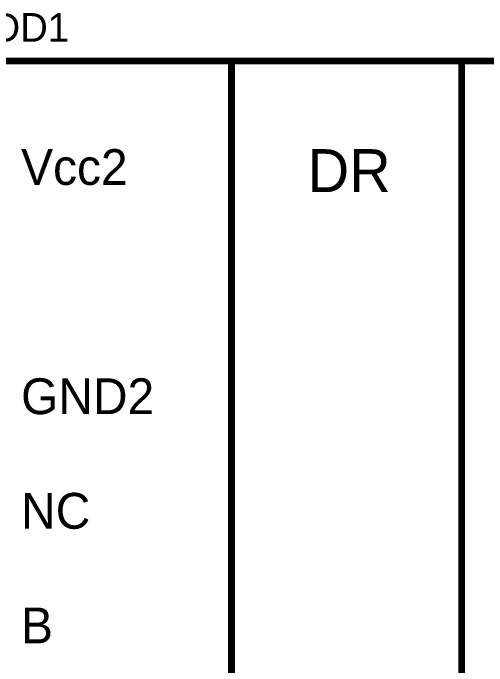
# Model space of a CAD drawing. Header units: millimetres. Extents: x 0 to 567, y 0 to 399.
# Drawn here: x 163.04 to 183.63, y 81.2 to 109.58 of the extents above; entities that cross this region are included whole.
import ezdxf

# ---------------------------------------------------------------- set-up
doc = ezdxf.new("R2010")
doc.units = ezdxf.units.MM
doc.layers.add('Sheet', color=255, linetype='Continuous')

msp = doc.modelspace()

# ---------------------------------------------------------------- linework, layer by layer
at = {"layer": 'Sheet', "const_width": 0.3}
for points in [[(192.528, 107.497), (162.535, 107.497)], [(172.532, 102.497), (172.532, 107.497)], [(182.53, 102.497), (182.53, 107.497)], [(172.532, 102.497), (172.532, 57.494)], [(182.53, 102.497), (182.53, 57.494)]]:
    msp.add_lwpolyline(points, dxfattribs=at)

# ---------------------------------------------------------------- texts
at = {"layer": 'Sheet'}
for s, height, p in [('DD1', 1.2452, (162.146, 108.334)), ('Vcc2', 1.5565, (163.39, 102.108)), ('DR', 1.8678, (175.839, 101.796)), ('GND2', 1.5565, (163.39, 92.146)), ('NC', 1.5565, (163.39, 87.165)), ('B', 1.557, (163.39, 82.184))]:
    msp.add_text(s, height=height, dxfattribs=at).set_placement(p)

doc.saveas('drawing.dxf')
